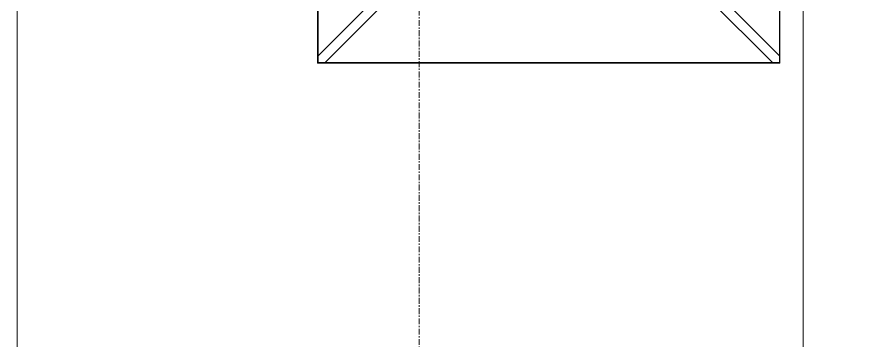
# Model space of a CAD drawing. Header units: millimetres. Extents: x -24439 to 198341, y -52871 to 149926.
# Drawn here: x 90883 to 92743, y 19137 to 19835 of the extents above; entities that cross this region are included whole.
import ezdxf

# ---------------------------------------------------------------- set-up
doc = ezdxf.new("R2010")
doc.units = ezdxf.units.MM
doc.linetypes.add('Grid Line', pattern=[22.225, 12.7, -3.175, 3.175, -3.175])
for name, color, linetype, lineweight in [('G-IMPT', 8, 'Continuous', 9), ('M-EQPM', 50, 'Continuous', 9), ('S-GRID-1', 1, 'Grid Line', 9)]:
    doc.layers.add(name, color=color, linetype=linetype, lineweight=lineweight)

# ---------------------------------------------------------------- blocks, each defined once
blk = doc.blocks.new('TKTC_NAP THAM BE XLNT_260130 - TKTC_XREF_260130_NAP THAM BE XLNT_dwg_NAP THAM-3399787-TKCS_MB ĐỊNH VỊ CAO ĐỘ THIẾT KẾ')
at = {"layer": 'G-IMPT'}
for p, q in [((584593.7, -155522.9), (584802.3, -155314.4)), ((585591.4, -155522.9), (585382.9, -155314.4)), ((584817.4, -155329.5), (584608.8, -155538)), ((585367.8, -155329.5), (585576.3, -155538))]:
    blk.add_line(p, q, dxfattribs=at)
at = {"layer": 'G-IMPT', "flags": 128}
for points in [[(584592.6, -155539.2), (585592.6, -155539.2), (585592.6, -154539.2), (584592.6, -154539.2)], [(585591.4, -154540.3), (584593.7, -154540.3), (584593.7, -155538), (585591.4, -155538)]]:
    blk.add_lwpolyline(points, close=True, dxfattribs=at)
blk = doc.blocks.new('TKTC_NAP THAM BE XLNT_260130 - TKTC_XREF_260130_NAP THAM BE XLNT_dwg-3399784-TKCS_MB ĐỊNH VỊ CAO ĐỘ THIẾT KẾ')
at = {"layer": 'G-IMPT', "flags": 128}
for points in [[(88128.5, 19937.9), (89828.1, 19937.9), (89828.1, 14387.9), (88128.5, 14387.9), (88128.5, 15737.3)], [(90078.1, 14387.9), (89828.1, 14387.9), (89828.1, 19937.9), (90078.1, 19937.9)]]:
    blk.add_lwpolyline(points, close=True, dxfattribs=at)
at = {"extrusion": (0, 0, -1), "zscale": -1}
blk.add_blockref('TKTC_NAP THAM BE XLNT_260130 - TKTC_XREF_260130_NAP THAM BE XLNT_dwg_NAP THAM-3399787-TKCS_MB ĐỊNH VỊ CAO ĐỘ THIẾT KẾ', (-674370.7, 174426.6), dxfattribs=at)
blk = doc.blocks.new('TKTC_NAP THAM BE XLNT_260130 - NẮP THĂM BỂ XLNT-2335565-TKCS_MB ĐỊNH VỊ CAO ĐỘ THIẾT KẾ')
blk.add_blockref('TKTC_NAP THAM BE XLNT_260130 - TKTC_XREF_260130_NAP THAM BE XLNT_dwg-3399784-TKCS_MB ĐỊNH VỊ CAO ĐỘ THIẾT KẾ', (-83427.6, -14087.9))

msp = doc.modelspace()

# ---------------------------------------------------------------- linework, layer by layer
at = {"layer": 'S-GRID-1'}
msp.add_line((91752.6, 15460.6), (91752.6, 20960.6), dxfattribs=at)

# ---------------------------------------------------------------- block references
at = {"layer": 'M-EQPM'}
msp.add_blockref('TKTC_NAP THAM BE XLNT_260130 - NẮP THĂM BỂ XLNT-2335565-TKCS_MB ĐỊNH VỊ CAO ĐỘ THIẾT KẾ', (86182.6, 14936.6), dxfattribs=at)

doc.saveas('drawing.dxf')
